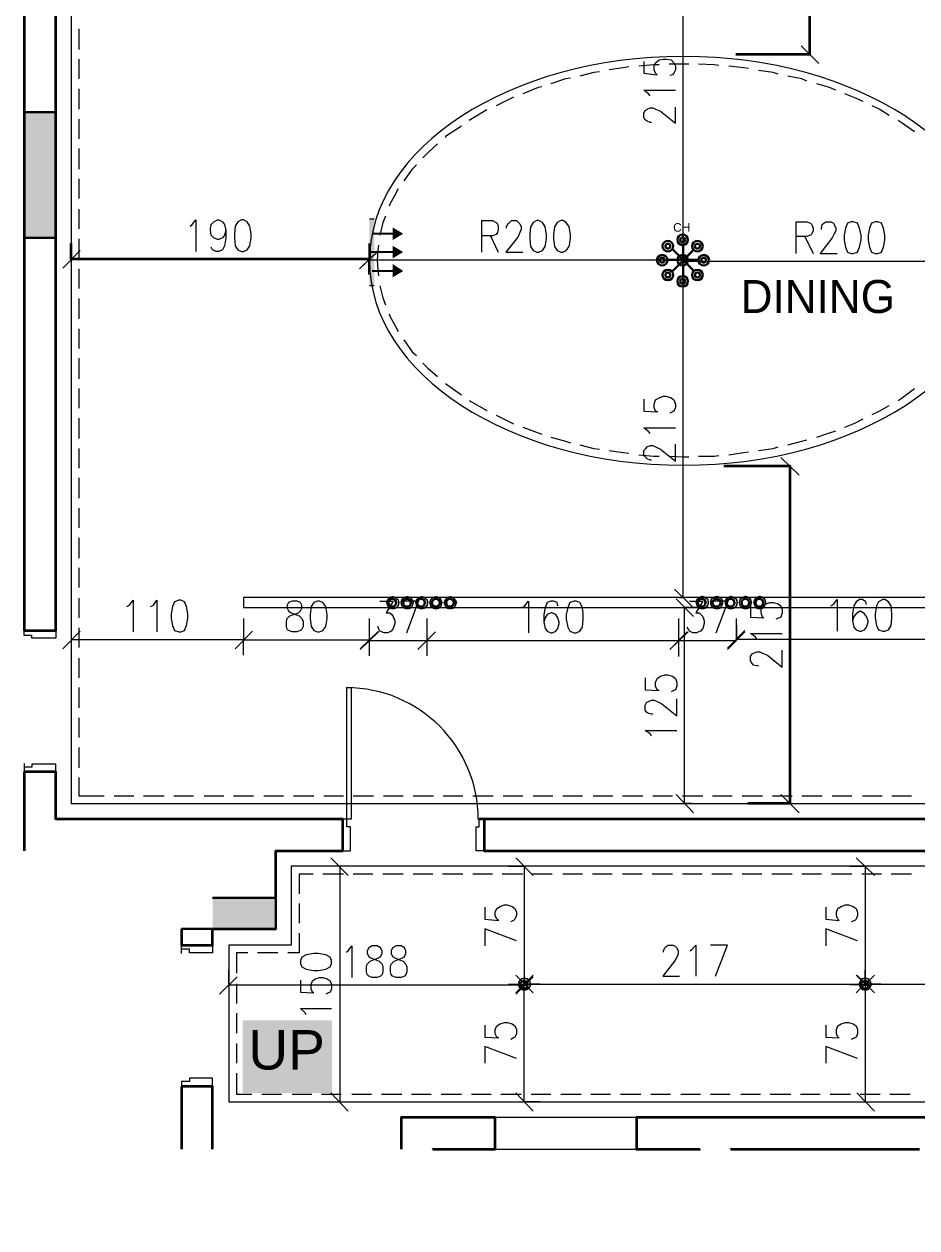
# Model space of a CAD drawing. Header units: millimetres. Extents: x 0 to 18511, y 19 to 17554.
# Drawn here: x 0 to 5685, y 1716 to 9378 of the extents above; entities that cross this region are included whole.
import ezdxf

# ---------------------------------------------------------------- set-up
doc = ezdxf.new("R2010")
doc.units = ezdxf.units.MM
for name, color, linetype in [('PDF_A-COLUMN', 7, 'Continuous'), ('PDF_A-DIM-INT', 7, 'Continuous'), ('PDF_A-DOORS', 7, 'Continuous'), ('PDF_A-STAIRS ARROW', 7, 'Continuous'), ('PDF_A-Wall', 7, 'Continuous'), ('PDF_C-AC-SAG', 5, 'Continuous'), ('PDF_c-ceiling', 7, 'Continuous'), ('PDF_DIM', 7, 'Continuous'), ('PDF_magnetic light', 7, 'Continuous'), ('PDF_WA LL', 7, 'Continuous'), ('PDF_文字', 7, 'Continuous')]:
    doc.layers.add(name, color=color, linetype=linetype)
for name, color, linetype, true_color in [('PDF_A-COLUMN_HATCH', 8, 'Continuous', 0x767676), ('PDF_A-HIDDEN', 8, 'Continuous', 0x808080), ('PDF_A-LIGHTING', 133, 'Continuous', 0x6edddd), ('PDF_C-LIGHTING', 133, 'Continuous', 0x6edddd), ('PDF_celing doted', 30, 'Continuous', 0xff7f00)]:
    doc.layers.add(name, color=color, linetype=linetype, true_color=true_color)
doc.styles.add('PDF ArialMT', font='arial.ttf')
doc.styles.add('PDF Century Gothic', font='GOTHIC.TTF')

msp = doc.modelspace()

# ---------------------------------------------------------------- linework, layer by layer
at = {"layer": 'PDF_A-COLUMN', "lineweight": 30}
msp.add_lwpolyline([(201.5, 8818.2), (0, 8818.2), (0, 8016.7), (201.5, 8016.7)], close=True, dxfattribs=at)
for points in [[(1603, 3816.5), (1200, 3816.5)], [(1200, 3619.5), (1603, 3619.5), (1603, 3816.5)], [(1003, 3619.5), (1200, 3619.5)]]:
    msp.add_lwpolyline(points, dxfattribs=at)
at = {"layer": 'PDF_A-COLUMN_HATCH', "transparency": 33554559}
for points in [[(201.5, 8818.2), (0, 8818.2), (201.5, 8016.7)], [(0, 8818.2), (201.5, 8016.7), (0, 8016.7)], [(1200, 3816.5), (1200, 3751.9), (1603, 3816.5)], [(1603, 3816.5), (1200, 3751.9), (1603, 3619.5)], [(1200, 3751.9), (1200, 3619.5), (1603, 3619.5)]]:
    msp.add_solid(points, dxfattribs=at)
at = {"layer": 'PDF_A-DIM-INT', "lineweight": 20}
for points in [[(4947.9, 9239.1), (5059.9, 9127.2)], [(358.2, 7936.1), (246.3, 7824.1)], [(2252.3, 7931.6), (2135.9, 7819.7)], [(2140.4, 7824.1), (2256.8, 7936.1)], [(4141.9, 7819.7), (4253.9, 7931.6)], [(4253.9, 7927.1), (4141.9, 7815.2)], [(4934.5, 6507.7), (4818.1, 6619.6)], [(4141.9, 5782.3), (4253.9, 5670.3)], [(4262.8, 5607.6), (4150.9, 5719.6)], [(4589.7, 5518.1), (4477.7, 5406.1)], [(358.2, 5513.6), (246.3, 5401.7)], [(2140.4, 5401.7), (2256.8, 5513.6)], [(2256.8, 5509.1), (2140.4, 5397.2)], [(4222.5, 5509.1), (4110.6, 5397.2), (4227, 5509.1)], [(4477.7, 5397.2), (4589.7, 5509.1)], [(4150.9, 4474.8), (4262.8, 4358.4)], [(4818.1, 4474.8), (4934.5, 4358.4)], [(2064.2, 3959.8), (1952.3, 4071.8)], [(3241.9, 3959.8), (3129.9, 4071.8)], [(5413.6, 3959.8), (5297.2, 4071.8)], [(1356.8, 3315), (1244.8, 3203.1)], [(3241.9, 3324), (3129.9, 3212)], [(3129.9, 3203.1), (3241.9, 3315)], [(5297.2, 3324), (5413.6, 3212), (5301.7, 3324)], [(1952.3, 2576.2), (2064.2, 2459.8)], [(3129.9, 2576.2), (3241.9, 2459.8)], [(5301.7, 2576.2), (5413.6, 2459.8)]]:
    msp.add_lwpolyline(points, dxfattribs=at)
for points in [[(4253.9, 7819.7), (4141.9, 7931.6)], [(1455.3, 5513.6), (1343.3, 5401.7)], [(2507.5, 5397.2), (2619.5, 5509.1)], [(3129.9, 3324), (3241.9, 3212)], [(5297.2, 3212), (5413.6, 3324)]]:
    msp.add_lwpolyline(points, close=True, dxfattribs=at)
at = {"layer": 'PDF_A-DOORS', "lineweight": 9}
for points in [[(0, 5486.7), (0, 5518.1), (201.5, 5518.1), (201.5, 5468.8), (49.3, 5468.8), (49.3, 5486.7)], [(2082.2, 5155.4), (2082.2, 4318.1), (2055.3, 4318.1), (2055.3, 5155.4)], [(0, 4649.4), (0, 4618.1), (201.5, 4618.1), (201.5, 4667.3), (49.3, 4667.3), (49.3, 4649.4)], [(2055.3, 4318.1), (2028.4, 4318.1), (2028.4, 4116.6), (2077.7, 4116.6), (2077.7, 4268.8), (2055.3, 4268.8)], [(2897.1, 4318.1), (2928.4, 4318.1), (2928.4, 4116.6), (2879.2, 4116.6), (2879.2, 4268.8), (2897.1, 4268.8)], [(1003, 3489.7), (1003, 3516.5), (1200, 3516.5), (1200, 3467.3), (1052.3, 3467.3), (1052.3, 3489.7)], [(1003, 2647.9), (1003, 2616.5), (1200, 2616.5), (1200, 2670.2), (1052.3, 2670.2), (1052.3, 2647.9)]]:
    msp.add_lwpolyline(points, close=True, dxfattribs=at)
for points in [[(0, 4671.8), (0, 4649.4)], [(1003, 3462.8), (1003, 3489.7)]]:
    msp.add_lwpolyline(points, dxfattribs=at)
msp.add_arc((2052.3, 4315.2), 839.6, 0, 90, dxfattribs=at)
at = {"layer": 'PDF_A-HIDDEN', "lineweight": 0}
msp.add_lwpolyline([(3900.1, 2218), (3900.1, 2419.5), (3000.1, 2419.5), (3000.1, 2218)], close=True, dxfattribs=at)
at = {"layer": 'PDF_A-LIGHTING', "lineweight": 0, "const_width": 9.5}
for points in [[(2328.4, 5661.4), (2346.3, 5656.9), (2366.5, 5661.4), (2382.2, 5677.1), (2386.6, 5697.2), (2382.2, 5712.9), (2366.5, 5728.5), (2346.3, 5733), (2328.4, 5728.5), (2315, 5712.9), (2308.3, 5697.2), (2315, 5677.1)], [(2420.2, 5661.4), (2440.4, 5656.9), (2460.5, 5661.4), (2471.7, 5677.1), (2478.4, 5697.2), (2471.7, 5712.9), (2460.5, 5728.5), (2440.4, 5733), (2420.2, 5728.5), (2404.6, 5712.9), (2400.1, 5697.2), (2404.6, 5677.1)], [(2512, 5661.4), (2529.9, 5656.9), (2550.1, 5661.4), (2565.8, 5677.1), (2570.2, 5697.2), (2565.8, 5712.9), (2550.1, 5728.5), (2529.9, 5733), (2512, 5728.5), (2498.6, 5712.9), (2494.1, 5697.2), (2498.6, 5677.1)], [(2603.8, 5661.4), (2624, 5656.9), (2641.9, 5661.4), (2655.3, 5677.1), (2659.8, 5697.2), (2655.3, 5712.9), (2641.9, 5728.5), (2624, 5733), (2603.8, 5728.5), (2588.1, 5712.9), (2583.7, 5697.2), (2588.1, 5677.1)], [(4296.4, 5661.4), (4316.6, 5656.9), (4336.7, 5661.4), (4352.4, 5677.1), (4356.9, 5697.2), (4352.4, 5717.4), (4336.7, 5728.5), (4316.6, 5735.3), (4296.4, 5728.5), (4285.2, 5717.4), (4278.5, 5697.2), (4285.2, 5677.1)], [(4390.4, 5661.4), (4410.6, 5656.9), (4430.7, 5661.4), (4441.9, 5677.1), (4448.6, 5697.2), (4441.9, 5717.4), (4430.7, 5728.5), (4410.6, 5735.3), (4390.4, 5728.5), (4374.8, 5717.4), (4370.3, 5697.2), (4374.8, 5677.1)], [(4482.2, 5661.4), (4500.1, 5656.9), (4520.3, 5661.4), (4536, 5677.1), (4540.4, 5697.2), (4536, 5717.4), (4520.3, 5728.5), (4500.1, 5735.3), (4482.2, 5728.5), (4468.8, 5717.4), (4464.3, 5697.2), (4468.8, 5677.1)], [(4574, 5661.4), (4594.2, 5656.9), (4612.1, 5661.4), (4625.5, 5677.1), (4630, 5697.2), (4625.5, 5717.4), (4612.1, 5728.5), (4594.2, 5735.3), (4574, 5728.5), (4558.3, 5717.4), (4553.9, 5697.2), (4558.3, 5677.1)], [(4663.6, 5661.4), (4683.7, 5656.9), (4703.9, 5661.4), (4715.1, 5677.1), (4721.8, 5697.2), (4715.1, 5717.4), (4703.9, 5728.5), (4683.7, 5735.3), (4663.6, 5728.5), (4652.4, 5717.4), (4645.7, 5697.2), (4652.4, 5677.1)], [(3219.5, 3250.1), (3224, 3265.8), (3219.5, 3285.9), (3203.8, 3301.6), (3183.7, 3306.1), (3168, 3301.6), (3152.3, 3285.9), (3147.9, 3265.8), (3152.3, 3250.1), (3168, 3234.4), (3183.7, 3230), (3203.8, 3234.4)]]:
    msp.add_lwpolyline(points, close=True, dxfattribs=at)
at = {"layer": 'PDF_A-LIGHTING', "lineweight": 30}
for centre in [(2344.1, 5695), (2438.1, 5695), (2527.7, 5695), (2621.7, 5695), (2711.3, 5695), (4314.3, 5695), (4408.3, 5695), (4497.9, 5695), (4591.9, 5695), (4681.5, 5695), (3180.8, 3262.9), (5352.6, 3262.9)]:
    msp.add_circle(centre, 24.6, dxfattribs=at)
at = {"layer": 'PDF_A-LIGHTING', "transparency": 33554559}
for points in [[(2324, 5719.6), (2332.9, 5710.6), (2315, 5697.2)], [(2332.9, 5710.6), (2315, 5697.2), (2324, 5697.2)], [(2315, 5697.2), (2324, 5697.2), (2324, 5674.8)], [(2346.3, 5728.5), (2346.3, 5719.6), (2324, 5719.6)], [(2346.3, 5719.6), (2324, 5719.6), (2332.9, 5710.6)], [(2324, 5697.2), (2324, 5674.8), (2332.9, 5679.3)], [(2324, 5674.8), (2332.9, 5679.3), (2346.3, 5665.9)], [(2332.9, 5679.3), (2346.3, 5665.9), (2346.3, 5674.8)], [(2368.7, 5719.6), (2364.3, 5710.6), (2346.3, 5728.5)], [(2364.3, 5710.6), (2346.3, 5728.5), (2346.3, 5719.6)], [(2346.3, 5674.8), (2368.7, 5674.8), (2364.3, 5679.3)], [(2346.3, 5665.9), (2346.3, 5674.8), (2368.7, 5674.8)], [(2368.7, 5697.2), (2368.7, 5719.6), (2364.3, 5710.6)], [(2368.7, 5674.8), (2364.3, 5679.3), (2377.7, 5697.2)], [(2364.3, 5679.3), (2377.7, 5697.2), (2368.7, 5697.2)], [(2377.7, 5697.2), (2368.7, 5697.2), (2368.7, 5719.6)], [(2418, 5719.6), (2422.5, 5710.6), (2409, 5697.2)], [(2422.5, 5710.6), (2409, 5697.2), (2418, 5697.2)], [(2409, 5697.2), (2418, 5697.2), (2418, 5674.8)], [(2440.4, 5728.5), (2440.4, 5719.6), (2418, 5719.6)], [(2440.4, 5719.6), (2418, 5719.6), (2422.5, 5710.6)], [(2418, 5697.2), (2418, 5674.8), (2422.5, 5679.3)], [(2418, 5674.8), (2422.5, 5679.3), (2440.4, 5665.9)], [(2422.5, 5679.3), (2440.4, 5665.9), (2440.4, 5674.8)], [(2462.8, 5719.6), (2453.8, 5710.6), (2440.4, 5728.5)], [(2453.8, 5710.6), (2440.4, 5728.5), (2440.4, 5719.6)], [(2440.4, 5674.8), (2462.8, 5674.8), (2453.8, 5679.3)], [(2440.4, 5665.9), (2440.4, 5674.8), (2462.8, 5674.8)], [(2462.8, 5697.2), (2462.8, 5719.6), (2453.8, 5710.6)], [(2462.8, 5674.8), (2453.8, 5679.3), (2471.7, 5697.2)], [(2453.8, 5679.3), (2471.7, 5697.2), (2462.8, 5697.2)], [(2471.7, 5697.2), (2462.8, 5697.2), (2462.8, 5719.6)], [(2507.5, 5719.6), (2516.5, 5710.6), (2498.6, 5697.2)], [(2516.5, 5710.6), (2498.6, 5697.2), (2507.5, 5697.2)], [(2498.6, 5697.2), (2507.5, 5697.2), (2507.5, 5674.8)], [(2529.9, 5728.5), (2529.9, 5719.6), (2507.5, 5719.6)], [(2529.9, 5719.6), (2507.5, 5719.6), (2516.5, 5710.6)], [(2507.5, 5697.2), (2507.5, 5674.8), (2516.5, 5679.3)], [(2507.5, 5674.8), (2516.5, 5679.3), (2529.9, 5665.9)], [(2516.5, 5679.3), (2529.9, 5665.9), (2529.9, 5674.8)], [(2552.3, 5719.6), (2547.8, 5710.6), (2529.9, 5728.5)], [(2547.8, 5710.6), (2529.9, 5728.5), (2529.9, 5719.6)], [(2529.9, 5674.8), (2552.3, 5674.8), (2547.8, 5679.3)], [(2529.9, 5665.9), (2529.9, 5674.8), (2552.3, 5674.8)], [(2552.3, 5697.2), (2552.3, 5719.6), (2547.8, 5710.6)], [(2552.3, 5674.8), (2547.8, 5679.3), (2561.3, 5697.2)], [(2547.8, 5679.3), (2561.3, 5697.2), (2552.3, 5697.2)], [(2561.3, 5697.2), (2552.3, 5697.2), (2552.3, 5719.6)], [(2601.6, 5719.6), (2606.1, 5710.6), (2592.6, 5697.2)], [(2606.1, 5710.6), (2592.6, 5697.2), (2601.6, 5697.2)], [(2592.6, 5697.2), (2601.6, 5697.2), (2601.6, 5674.8)], [(2624, 5728.5), (2624, 5719.6), (2601.6, 5719.6)], [(2624, 5719.6), (2601.6, 5719.6), (2606.1, 5710.6)], [(2601.6, 5697.2), (2601.6, 5674.8), (2606.1, 5679.3)], [(2601.6, 5674.8), (2606.1, 5679.3), (2624, 5665.9)], [(2606.1, 5679.3), (2624, 5665.9), (2624, 5674.8)], [(2646.4, 5719.6), (2637.4, 5710.6), (2624, 5728.5)], [(2637.4, 5710.6), (2624, 5728.5), (2624, 5719.6)], [(2624, 5674.8), (2646.4, 5674.8), (2637.4, 5679.3)], [(2624, 5665.9), (2624, 5674.8), (2646.4, 5674.8)], [(2646.4, 5697.2), (2646.4, 5719.6), (2637.4, 5710.6)], [(2646.4, 5674.8), (2637.4, 5679.3), (2655.3, 5697.2)], [(2637.4, 5679.3), (2655.3, 5697.2), (2646.4, 5697.2)], [(2655.3, 5697.2), (2646.4, 5697.2), (2646.4, 5719.6)], [(2677.7, 5715.1), (2686.6, 5710.6), (2668.7, 5697.2)], [(2686.6, 5710.6), (2668.7, 5697.2), (2682.2, 5697.2)], [(2668.7, 5697.2), (2682.2, 5697.2), (2677.7, 5674.8)], [(2691.1, 5733), (2695.6, 5724.1), (2677.7, 5715.1)], [(2695.6, 5724.1), (2677.7, 5715.1), (2686.6, 5710.6)], [(2682.2, 5697.2), (2677.7, 5674.8), (2686.6, 5679.3)], [(2677.7, 5674.8), (2686.6, 5679.3), (2691.1, 5656.9)], [(2691.1, 5719.6), (2695.6, 5710.6), (2682.2, 5697.2)], [(2695.6, 5710.6), (2682.2, 5697.2), (2691.1, 5697.2)], [(2682.2, 5697.2), (2691.1, 5697.2), (2691.1, 5674.8)], [(2686.6, 5679.3), (2691.1, 5656.9), (2695.6, 5665.9)], [(2713.5, 5737.5), (2713.5, 5728.5), (2691.1, 5733)], [(2713.5, 5728.5), (2691.1, 5733), (2695.6, 5724.1)], [(2713.5, 5728.5), (2713.5, 5719.6), (2691.1, 5719.6)], [(2713.5, 5719.6), (2691.1, 5719.6), (2695.6, 5710.6)], [(2691.1, 5697.2), (2691.1, 5674.8), (2695.6, 5679.3)], [(2691.1, 5674.8), (2695.6, 5679.3), (2713.5, 5665.9)], [(2695.6, 5679.3), (2713.5, 5665.9), (2713.5, 5674.8)], [(2735.9, 5733), (2731.4, 5724.1), (2713.5, 5737.5)], [(2731.4, 5724.1), (2713.5, 5737.5), (2713.5, 5728.5)], [(2735.9, 5719.6), (2731.4, 5710.6), (2713.5, 5728.5)], [(2731.4, 5710.6), (2713.5, 5728.5), (2713.5, 5719.6)], [(2713.5, 5674.8), (2735.9, 5674.8), (2731.4, 5679.3)], [(2713.5, 5665.9), (2713.5, 5674.8), (2735.9, 5674.8)], [(2740.4, 5710.6), (2735.9, 5733), (2731.4, 5724.1)], [(2735.9, 5697.2), (2735.9, 5719.6), (2731.4, 5710.6)], [(2735.9, 5674.8), (2731.4, 5679.3), (2744.9, 5697.2)], [(2731.4, 5679.3), (2744.9, 5697.2), (2735.9, 5697.2)], [(2731.4, 5665.9), (2749.3, 5674.8), (2740.4, 5679.3)], [(2735.9, 5656.9), (2731.4, 5665.9), (2749.3, 5674.8)], [(2749.3, 5715.1), (2740.4, 5710.6), (2735.9, 5733)], [(2744.9, 5697.2), (2735.9, 5697.2), (2735.9, 5719.6)], [(2744.9, 5697.2), (2749.3, 5715.1), (2740.4, 5710.6)], [(2749.3, 5674.8), (2740.4, 5679.3), (2758.3, 5697.2)], [(2740.4, 5679.3), (2758.3, 5697.2), (2744.9, 5697.2)], [(2758.3, 5697.2), (2744.9, 5697.2), (2749.3, 5715.1)], [(4294.2, 5719.6), (4303.1, 5710.6), (4285.2, 5697.2)], [(4303.1, 5710.6), (4285.2, 5697.2), (4294.2, 5697.2)], [(4285.2, 5697.2), (4294.2, 5697.2), (4294.2, 5674.8)], [(4316.6, 5728.5), (4316.6, 5719.6), (4294.2, 5719.6)], [(4316.6, 5719.6), (4294.2, 5719.6), (4303.1, 5710.6)], [(4294.2, 5697.2), (4294.2, 5674.8), (4303.1, 5679.3)], [(4294.2, 5674.8), (4303.1, 5679.3), (4316.6, 5665.9)], [(4303.1, 5679.3), (4316.6, 5665.9), (4316.6, 5674.8)], [(4338.9, 5719.6), (4334.5, 5710.6), (4316.6, 5728.5)], [(4334.5, 5710.6), (4316.6, 5728.5), (4316.6, 5719.6)], [(4316.6, 5674.8), (4338.9, 5674.8), (4334.5, 5679.3)], [(4316.6, 5665.9), (4316.6, 5674.8), (4338.9, 5674.8)], [(4338.9, 5697.2), (4338.9, 5719.6), (4334.5, 5710.6)], [(4338.9, 5674.8), (4334.5, 5679.3), (4347.9, 5697.2)], [(4334.5, 5679.3), (4347.9, 5697.2), (4338.9, 5697.2)], [(4347.9, 5697.2), (4338.9, 5697.2), (4338.9, 5719.6)], [(4388.2, 5719.6), (4392.7, 5710.6), (4379.2, 5697.2)], [(4392.7, 5710.6), (4379.2, 5697.2), (4388.2, 5697.2)], [(4379.2, 5697.2), (4388.2, 5697.2), (4388.2, 5674.8)], [(4410.6, 5728.5), (4410.6, 5719.6), (4388.2, 5719.6)], [(4410.6, 5719.6), (4388.2, 5719.6), (4392.7, 5710.6)], [(4388.2, 5697.2), (4388.2, 5674.8), (4392.7, 5679.3)], [(4388.2, 5674.8), (4392.7, 5679.3), (4410.6, 5665.9)], [(4392.7, 5679.3), (4410.6, 5665.9), (4410.6, 5674.8)], [(4433, 5719.6), (4424, 5710.6), (4410.6, 5728.5)], [(4424, 5710.6), (4410.6, 5728.5), (4410.6, 5719.6)], [(4410.6, 5674.8), (4433, 5674.8), (4424, 5679.3)], [(4410.6, 5665.9), (4410.6, 5674.8), (4433, 5674.8)], [(4433, 5697.2), (4433, 5719.6), (4424, 5710.6)], [(4433, 5674.8), (4424, 5679.3), (4441.9, 5697.2)], [(4424, 5679.3), (4441.9, 5697.2), (4433, 5697.2)], [(4441.9, 5697.2), (4433, 5697.2), (4433, 5719.6)], [(4477.7, 5719.6), (4486.7, 5710.6), (4468.8, 5697.2)], [(4486.7, 5710.6), (4468.8, 5697.2), (4477.7, 5697.2)], [(4468.8, 5697.2), (4477.7, 5697.2), (4477.7, 5674.8)], [(4500.1, 5728.5), (4500.1, 5719.6), (4477.7, 5719.6)], [(4500.1, 5719.6), (4477.7, 5719.6), (4486.7, 5710.6)], [(4477.7, 5697.2), (4477.7, 5674.8), (4486.7, 5679.3)], [(4477.7, 5674.8), (4486.7, 5679.3), (4500.1, 5665.9)], [(4486.7, 5679.3), (4500.1, 5665.9), (4500.1, 5674.8)], [(4522.5, 5719.6), (4518, 5710.6), (4500.1, 5728.5)], [(4518, 5710.6), (4500.1, 5728.5), (4500.1, 5719.6)], [(4500.1, 5674.8), (4522.5, 5674.8), (4518, 5679.3)], [(4500.1, 5665.9), (4500.1, 5674.8), (4522.5, 5674.8)], [(4522.5, 5697.2), (4522.5, 5719.6), (4518, 5710.6)], [(4522.5, 5674.8), (4518, 5679.3), (4531.5, 5697.2)], [(4518, 5679.3), (4531.5, 5697.2), (4522.5, 5697.2)], [(4531.5, 5697.2), (4522.5, 5697.2), (4522.5, 5719.6)], [(4571.8, 5719.6), (4576.3, 5710.6), (4562.8, 5697.2)], [(4576.3, 5710.6), (4562.8, 5697.2), (4571.8, 5697.2)], [(4562.8, 5697.2), (4571.8, 5697.2), (4571.8, 5674.8)], [(4594.2, 5728.5), (4594.2, 5719.6), (4571.8, 5719.6)], [(4594.2, 5719.6), (4571.8, 5719.6), (4576.3, 5710.6)], [(4571.8, 5697.2), (4571.8, 5674.8), (4576.3, 5679.3)], [(4571.8, 5674.8), (4576.3, 5679.3), (4594.2, 5665.9)], [(4576.3, 5679.3), (4594.2, 5665.9), (4594.2, 5674.8)], [(4616.6, 5719.6), (4607.6, 5710.6), (4594.2, 5728.5)], [(4607.6, 5710.6), (4594.2, 5728.5), (4594.2, 5719.6)], [(4594.2, 5674.8), (4616.6, 5674.8), (4607.6, 5679.3)], [(4594.2, 5665.9), (4594.2, 5674.8), (4616.6, 5674.8)], [(4616.6, 5697.2), (4616.6, 5719.6), (4607.6, 5710.6)], [(4616.6, 5674.8), (4607.6, 5679.3), (4625.5, 5697.2)], [(4607.6, 5679.3), (4625.5, 5697.2), (4616.6, 5697.2)], [(4625.5, 5697.2), (4616.6, 5697.2), (4616.6, 5719.6)], [(4661.3, 5719.6), (4665.8, 5710.6), (4652.4, 5697.2)], [(4665.8, 5710.6), (4652.4, 5697.2), (4661.3, 5697.2)], [(4652.4, 5697.2), (4661.3, 5697.2), (4661.3, 5674.8)], [(4683.7, 5728.5), (4683.7, 5719.6), (4661.3, 5719.6)], [(4683.7, 5719.6), (4661.3, 5719.6), (4665.8, 5710.6)], [(4661.3, 5697.2), (4661.3, 5674.8), (4665.8, 5679.3)], [(4661.3, 5674.8), (4665.8, 5679.3), (4683.7, 5665.9)], [(4665.8, 5679.3), (4683.7, 5665.9), (4683.7, 5674.8)], [(4706.1, 5719.6), (4701.6, 5710.6), (4683.7, 5728.5)], [(4701.6, 5710.6), (4683.7, 5728.5), (4683.7, 5719.6)], [(4683.7, 5674.8), (4706.1, 5674.8), (4701.6, 5679.3)], [(4683.7, 5665.9), (4683.7, 5674.8), (4706.1, 5674.8)], [(4706.1, 5697.2), (4706.1, 5719.6), (4701.6, 5710.6)], [(4706.1, 5674.8), (4701.6, 5679.3), (4715.1, 5697.2)], [(4701.6, 5679.3), (4715.1, 5697.2), (4706.1, 5697.2)], [(4715.1, 5697.2), (4706.1, 5697.2), (4706.1, 5719.6)], [(2691.1, 5656.9), (2695.6, 5665.9), (2713.5, 5652.4)], [(2695.6, 5665.9), (2713.5, 5652.4), (2713.5, 5661.4)], [(2713.5, 5661.4), (2735.9, 5656.9), (2731.4, 5665.9)], [(2713.5, 5652.4), (2713.5, 5661.4), (2735.9, 5656.9)], [(3183.7, 3297.1), (3183.7, 3292.6), (3161.3, 3288.2)], [(3206.1, 3288.2), (3201.6, 3283.7), (3183.7, 3297.1)], [(3201.6, 3283.7), (3183.7, 3297.1), (3183.7, 3292.6)], [(5333, 3306.1), (5337.5, 3297.1), (5319.6, 3288.2)], [(5337.5, 3297.1), (5319.6, 3288.2), (5328.5, 3283.7)], [(5355.4, 3310.6), (5355.4, 3301.6), (5333, 3306.1)], [(5355.4, 3301.6), (5333, 3306.1), (5337.5, 3297.1)], [(5355.4, 3297.1), (5355.4, 3292.6), (5333, 3288.2)], [(5377.8, 3306.1), (5373.3, 3297.1), (5355.4, 3310.6)], [(5373.3, 3297.1), (5355.4, 3310.6), (5355.4, 3301.6)], [(5377.8, 3288.2), (5373.3, 3283.7), (5355.4, 3297.1)], [(5373.3, 3283.7), (5355.4, 3297.1), (5355.4, 3292.6)], [(5382.3, 3283.7), (5377.8, 3306.1), (5373.3, 3297.1)], [(5391.2, 3288.2), (5382.3, 3283.7), (5377.8, 3306.1)], [(3161.3, 3288.2), (3170.2, 3283.7), (3152.3, 3265.8)], [(3170.2, 3283.7), (3152.3, 3265.8), (3161.3, 3265.8)], [(3152.3, 3265.8), (3161.3, 3265.8), (3161.3, 3243.4)], [(3183.7, 3292.6), (3161.3, 3288.2), (3170.2, 3283.7)], [(3161.3, 3265.8), (3161.3, 3243.4), (3170.2, 3252.3)], [(3161.3, 3243.4), (3170.2, 3252.3), (3183.7, 3234.4)], [(3170.2, 3252.3), (3183.7, 3234.4), (3183.7, 3243.4)], [(3183.7, 3243.4), (3206.1, 3243.4), (3201.6, 3252.3)], [(3183.7, 3234.4), (3183.7, 3243.4), (3206.1, 3243.4)], [(3210.5, 3265.8), (3206.1, 3288.2), (3201.6, 3283.7)], [(3206.1, 3243.4), (3201.6, 3252.3), (3215, 3265.8)], [(3201.6, 3252.3), (3215, 3265.8), (3210.5, 3265.8)], [(3215, 3265.8), (3210.5, 3265.8), (3206.1, 3288.2)], [(5319.6, 3288.2), (5328.5, 3283.7), (5310.6, 3265.8)], [(5328.5, 3283.7), (5310.6, 3265.8), (5324, 3265.8)], [(5310.6, 3265.8), (5324, 3265.8), (5319.6, 3247.9)], [(5324, 3265.8), (5319.6, 3247.9), (5328.5, 3252.3)], [(5319.6, 3247.9), (5328.5, 3252.3), (5333, 3230)], [(5333, 3288.2), (5337.5, 3283.7), (5324, 3265.8)], [(5337.5, 3283.7), (5324, 3265.8), (5333, 3265.8)], [(5324, 3265.8), (5333, 3265.8), (5333, 3243.4)], [(5328.5, 3252.3), (5333, 3230), (5337.5, 3238.9)], [(5355.4, 3292.6), (5333, 3288.2), (5337.5, 3283.7)], [(5333, 3265.8), (5333, 3243.4), (5337.5, 3252.3)], [(5333, 3243.4), (5337.5, 3252.3), (5355.4, 3234.4)], [(5333, 3230), (5337.5, 3238.9), (5355.4, 3225.5)], [(5337.5, 3252.3), (5355.4, 3234.4), (5355.4, 3243.4)], [(5337.5, 3238.9), (5355.4, 3225.5), (5355.4, 3234.4)], [(5355.4, 3243.4), (5377.8, 3243.4), (5373.3, 3252.3)], [(5355.4, 3234.4), (5355.4, 3243.4), (5377.8, 3243.4)], [(5355.4, 3234.4), (5377.8, 3230), (5373.3, 3238.9)], [(5355.4, 3225.5), (5355.4, 3234.4), (5377.8, 3230)], [(5377.8, 3265.8), (5377.8, 3288.2), (5373.3, 3283.7)], [(5377.8, 3243.4), (5373.3, 3252.3), (5386.7, 3265.8)], [(5373.3, 3252.3), (5386.7, 3265.8), (5377.8, 3265.8)], [(5373.3, 3238.9), (5391.2, 3247.9), (5382.3, 3252.3)], [(5377.8, 3230), (5373.3, 3238.9), (5391.2, 3247.9)], [(5386.7, 3265.8), (5377.8, 3265.8), (5377.8, 3288.2)], [(5386.7, 3265.8), (5391.2, 3288.2), (5382.3, 3283.7)], [(5391.2, 3247.9), (5382.3, 3252.3), (5400.2, 3265.8)], [(5382.3, 3252.3), (5400.2, 3265.8), (5386.7, 3265.8)], [(5400.2, 3265.8), (5386.7, 3265.8), (5391.2, 3288.2)]]:
    msp.add_solid(points, dxfattribs=at)
at = {"layer": 'PDF_A-STAIRS ARROW', "color": 7, "true_color": 0xffffff, "transparency": 33554559}
for points in [[(1392.6, 3037.4), (1392.6, 2576.2), (1961.3, 3037.4)], [(1392.6, 2576.2), (1961.3, 3037.4), (1961.3, 2576.2)]]:
    msp.add_solid(points, dxfattribs=at)
at = {"layer": 'PDF_A-Wall', "lineweight": 35}
for points in [[(0, 5518.1), (201.5, 5518.1), (201.5, 14728.8), (353.7, 14728.8), (353.7, 14925.8)], [(0, 13269.1), (0, 5518.1)], [(1603, 4116.6), (1603, 4116.6), (2028.4, 4116.6), (2028.4, 4318.1), (201.5, 4318.1), (201.5, 4618.1), (0, 4618.1)], [(0, 4618.1), (0, 4116.6)], [(1603, 3816.5), (1603, 4116.6)], [(1003, 3619.5), (1003, 3516.5)], [(1003, 3516.5), (1200, 3516.5), (1200, 3619.5)], [(1200, 3619.5), (1603, 3619.5)], [(1200, 2218), (1200, 2616.5), (1003, 2616.5)], [(1003, 2616.5), (1003, 2218)], [(2601.6, 2218), (2601.6, 2218), (3000.1, 2218), (3000.1, 2419.5), (2400.1, 2419.5), (2400.1, 2218)], [(8700.3, 2218), (8700.3, 2419.5), (3900.1, 2419.5), (3900.1, 2218), (4303.1, 2218), (4303.1, 2218)], [(4500.1, 2218), (4500.1, 2218), (5700.2, 2218)]]:
    msp.add_lwpolyline(points, dxfattribs=at)
msp.add_lwpolyline([(8498.8, 4318.1), (2928.4, 4318.1), (2928.4, 4116.6), (8700.3, 4116.6), (8700.3, 5818.1), (8498.8, 5818.1)], close=True, dxfattribs=at)
at = {"layer": 'PDF_C-AC-SAG', "lineweight": 0}
for points in [[(2198.6, 8137.6), (2229.9, 8137.6)], [(2229.9, 7712.2), (2198.6, 7712.2)]]:
    msp.add_lwpolyline(points, dxfattribs=at)
at = {"layer": 'PDF_C-AC-SAG', "lineweight": 25}
for points in [[(2346.3, 8043.5), (2216.5, 8043.5)], [(2346.3, 7927.1), (2198.6, 7927.1)], [(2346.3, 7806.2), (2216.5, 7806.2)]]:
    msp.add_lwpolyline(points, dxfattribs=at)
at = {"layer": 'PDF_C-AC-SAG', "transparency": 33554559}
for points in [[(2229.9, 8137.6), (2198.6, 8137.6), (2229.9, 7712.2)], [(2198.6, 8137.6), (2229.9, 7712.2), (2198.6, 7712.2)], [(2198.6, 7712.2), (2229.9, 7712.2), (2198.6, 8137.6)], [(2229.9, 7712.2), (2198.6, 8137.6), (2229.9, 8137.6)], [(2346.3, 8083.8), (2413.5, 8043.5), (2346.3, 8003.2)], [(2346.3, 7967.4), (2413.5, 7927.1), (2346.3, 7886.8)], [(2346.3, 7851), (2413.5, 7806.2), (2346.3, 7765.9)]]:
    msp.add_solid(points, dxfattribs=at)
at = {"layer": 'PDF_c-ceiling', "lineweight": 0}
msp.add_lwpolyline([(1706, 14527.3), (300, 14527.3), (300, 4416.6), (8400.3, 4416.6), (8400.3, 5916.6), (8798.8, 5916.6), (8798.8, 4018), (1701.5, 4018), (1701.5, 3516.5), (1303, 3516.5), (1303, 2518), (8798.8, 2518), (8798.8, 1716.5), (9980.9, 1716.5), (9980.9, 5916.6), (13675, 5916.6), (13675, 9794.3), (15891.5, 12010.8)], dxfattribs=at)
for points in [[(4197.9, 9171.9), (3093.7, 9171.9), (2198.6, 8589.6), (2198.6, 7871.1)], [(6197.2, 7871.1), (6197.2, 8589.6), (5302.1, 9171.9), (4197.9, 9171.9)], [(2198.6, 7871.1), (2198.6, 7152.7), (3093.7, 6570.4), (4197.9, 6570.4)], [(4197.9, 6570.4), (5302.1, 6570.4), (6197.2, 7152.7), (6197.2, 7871.1)]]:
    msp.add_open_spline(points, degree=3, dxfattribs=at)
at = {"layer": 'PDF_C-LIGHTING', "lineweight": 30}
for points in [[(4195.7, 7976.4), (4195.7, 7774.9)], [(4267.3, 7945), (4128.5, 7806.2)], [(4128.5, 7945), (4267.3, 7806.2)], [(4294.2, 7877.9), (4097.1, 7877.9)]]:
    msp.add_lwpolyline(points, dxfattribs=at)
for centre, radius in [((4098.7, 7964.7), 33.6), ((4098.7, 7964.7), 15.7), ((4192.8, 8005.1), 33.6), ((4192.8, 8005.1), 15.7), ((4286.8, 7964.7), 33.6), ((4286.8, 7964.7), 15.7), ((4062.9, 7875.2), 33.6), ((4192.8, 7875.2), 33.6), ((4327.1, 7875.2), 33.6), ((4062.9, 7875.2), 15.7), ((4098.7, 7781.2), 33.6), ((4286.8, 7781.2), 33.6), ((4327.1, 7875.2), 15.7), ((4098.7, 7781.2), 15.7), ((4192.8, 7740.9), 33.6), ((4192.8, 7740.9), 15.7), ((4286.8, 7781.2), 15.7)]:
    msp.add_circle(centre, radius, dxfattribs=at)
at = {"layer": 'PDF_celing doted', "lineweight": 20}
for points in [[(349.3, 9346.6), (349.3, 9216.7)], [(349.3, 9154), (349.3, 9028.6)], [(4043.4, 9118.2), (4007.6, 9118.2), (3913.6, 9109.2)], [(4231.5, 9122.7), (4200.1, 9122.7), (4106.1, 9122.7)], [(4424, 9113.7), (4392.7, 9118.2), (4294.2, 9122.7)], [(3662.8, 9073.4), (3627, 9068.9), (3537.4, 9046.6)], [(3850.9, 9104.8), (3815, 9100.3), (3725.5, 9086.9)], [(4612.1, 9095.8), (4580.7, 9100.3), (4486.7, 9109.2)], [(4800.1, 9060), (4768.8, 9068.9), (4674.8, 9082.4)], [(4983.7, 9015.2), (4952.4, 9028.6), (4862.8, 9046.6)], [(349.3, 8966), (349.3, 8836.1)], [(3295.6, 8979.4), (3273.2, 8974.9), (3174.7, 8934.6)], [(3479.2, 9033.1), (3447.9, 9028.6), (3353.8, 8997.3)], [(5167.3, 8957), (5127, 8974.9), (5046.4, 8997.3)], [(3116.5, 8912.2), (3107.6, 8907.7), (3004.6, 8858.5)], [(5342, 8885.4), (5288.2, 8907.7), (5225.5, 8934.6)], [(2946.4, 8831.6), (2834.4, 8764.5)], [(5507.6, 8795.8), (5444.9, 8836.1), (5400.2, 8858.5)], [(349.3, 8773.4), (349.3, 8648)], [(5668.8, 8692.8), (5583.8, 8751), (5565.8, 8764.5)], [(2785.2, 8728.6), (2682.2, 8661.5), (2682.2, 8657)], [(349.3, 8585.3), (349.3, 8455.5)], [(2632.9, 8616.7), (2570.2, 8558.5), (2538.9, 8527.1)], [(2498.6, 8482.4), (2471.7, 8455.5), (2418, 8379.4)], [(349.3, 8392.8), (349.3, 8267.4)], [(2382.2, 8330.1), (2359.8, 8289.8), (2328.4, 8231.6), (2324, 8218.2)], [(349.3, 8200.3), (349.3, 8074.9)], [(2301.6, 8155.5), (2283.7, 8115.2), (2270.2, 8052.5), (2265.7, 8034.6)], [(349.3, 8012.2), (349.3, 7886.8)], [(2256.8, 7971.9), (2252.3, 7936.1), (2247.8, 7873.4), (2252.3, 7815.2), (2256.8, 7774.9)], [(349.3, 7819.7), (349.3, 7694.3)], [(2265.7, 7712.2), (2270.2, 7694.3), (2283.7, 7636.1), (2301.6, 7591.3)], [(349.3, 7631.6), (349.3, 7501.7)], [(2324, 7533.1), (2328.4, 7519.6), (2359.8, 7461.4), (2382.2, 7421.1)], [(349.3, 7439), (349.3, 7313.7)], [(2418, 7367.4), (2471.7, 7291.3), (2498.6, 7268.9)], [(349.3, 7251), (349.3, 7121.1)], [(2538.9, 7219.6), (2570.2, 7188.3), (2632.9, 7134.6)], [(349.3, 7058.4), (349.3, 6933.1)], [(2682.2, 7089.8), (2785.2, 7018.1)], [(5565.8, 6982.3), (5583.8, 6995.7), (5668.8, 7058.4)], [(2834.4, 6982.3), (2946.4, 6919.6)], [(5400.2, 6892.8), (5444.9, 6915.1), (5507.6, 6951)], [(349.3, 6870.4), (349.3, 6740.5)], [(3004.6, 6888.3), (3107.6, 6839), (3116.5, 6834.5)], [(5225.5, 6812.2), (5288.2, 6839), (5342, 6865.9)], [(3174.7, 6812.2), (3273.2, 6776.3), (3295.6, 6767.4)], [(3353.8, 6749.5), (3447.9, 6722.6), (3479.2, 6713.7)], [(5046.4, 6749.5), (5127, 6776.3), (5167.3, 6789.8)], [(349.3, 6677.8), (349.3, 6552.5)], [(3537.4, 6700.2), (3627, 6677.8), (3662.8, 6673.4)], [(4674.8, 6664.4), (4768.8, 6677.8), (4800.1, 6686.8)], [(4862.8, 6700.2), (4952.4, 6722.6), (4983.7, 6731.6)], [(3725.5, 6664.4), (3815, 6651), (3850.9, 6646.5)], [(3913.6, 6637.5), (4007.6, 6628.6), (4043.4, 6628.6)], [(4106.1, 6628.6), (4200.1, 6624.1), (4231.5, 6624.1)], [(4294.2, 6628.6), (4392.7, 6628.6), (4424, 6633.1)], [(4486.7, 6637.5), (4580.7, 6651), (4612.1, 6655.4)], [(349.3, 6489.8), (349.3, 6359.9)], [(349.3, 6297.2), (349.3, 6171.8)], [(349.3, 6109.2), (349.3, 5979.3)], [(349.3, 5916.6), (349.3, 5791.2)], [(349.3, 5724.1), (349.3, 5598.7)], [(349.3, 5536), (349.3, 5410.6)], [(349.3, 5343.5), (349.3, 5218.1)], [(349.3, 5155.4), (349.3, 5025.5)], [(349.3, 4962.8), (349.3, 4837.5)], [(349.3, 4774.8), (349.3, 4644.9)], [(349.3, 4582.2), (349.3, 4465.8), (510.5, 4465.8)], [(573.2, 4465.8), (698.5, 4465.8)], [(761.2, 4465.8), (891.1, 4465.8)], [(953.8, 4465.8), (1079.1, 4465.8)], [(1146.3, 4465.8), (1271.7, 4465.8)], [(1334.4, 4465.8), (1459.7, 4465.8)], [(1526.9, 4465.8), (1652.3, 4465.8)], [(1715, 4465.8), (1844.8, 4465.8)], [(1907.5, 4465.8), (2032.9, 4465.8)], [(2095.6, 4465.8), (2225.4, 4465.8)], [(2288.1, 4465.8), (2413.5, 4465.8)], [(2476.2, 4465.8), (2606.1, 4465.8)], [(2668.7, 4465.8), (2794.1, 4465.8)], [(2856.8, 4465.8), (2986.7, 4465.8)], [(3049.3, 4465.8), (3174.7, 4465.8)], [(3241.9, 4465.8), (3367.3, 4465.8)], [(3430, 4465.8), (3555.3, 4465.8)], [(3622.5, 4465.8), (3747.9, 4465.8)], [(3810.6, 4465.8), (3940.4, 4465.8)], [(4003.1, 4465.8), (4128.5, 4465.8)], [(4191.2, 4465.8), (4321, 4465.8)], [(4383.7, 4465.8), (4509.1, 4465.8)], [(4571.8, 4465.8), (4701.6, 4465.8)], [(4764.3, 4465.8), (4889.7, 4465.8)], [(4952.4, 4465.8), (5082.2, 4465.8)], [(5144.9, 4465.8), (5270.3, 4465.8)], [(5337.5, 4465.8), (5462.9, 4465.8)], [(5525.5, 4465.8), (5650.9, 4465.8)], [(1840.4, 3968.8), (1750.8, 3968.8), (1750.8, 3843.4)], [(2032.9, 3968.8), (1903, 3968.8)], [(2221, 3968.8), (2095.6, 3968.8)], [(2413.5, 3968.8), (2283.7, 3968.8)], [(2601.6, 3968.8), (2476.2, 3968.8)], [(2794.1, 3968.8), (2664.3, 3968.8)], [(2982.2, 3968.8), (2856.8, 3968.8)], [(3174.7, 3968.8), (3044.9, 3968.8)], [(3362.8, 3968.8), (3237.4, 3968.8)], [(3555.3, 3968.8), (3430, 3968.8)], [(3743.4, 3968.8), (3618, 3968.8)], [(3935.9, 3968.8), (3810.6, 3968.8)], [(4128.5, 3968.8), (3998.6, 3968.8)], [(4316.6, 3968.8), (4191.2, 3968.8)], [(4509.1, 3968.8), (4379.2, 3968.8)], [(4697.2, 3968.8), (4571.8, 3968.8)], [(4889.7, 3968.8), (4759.8, 3968.8)], [(5077.8, 3968.8), (4952.4, 3968.8)], [(5270.3, 3968.8), (5140.5, 3968.8)], [(5458.4, 3968.8), (5333, 3968.8)], [(5650.9, 3968.8), (5521.1, 3968.8)], [(1750.8, 3780.7), (1750.8, 3655.3)], [(1750.8, 3592.7), (1750.8, 3467.3), (1679.2, 3467.3)], [(1423.9, 3467.3), (1352.3, 3467.3), (1352.3, 3337.4)], [(1616.5, 3467.3), (1486.6, 3467.3)], [(1352.3, 3270.3), (1352.3, 3144.9)], [(1352.3, 3082.2), (1352.3, 2956.8)], [(1352.3, 2889.7), (1352.3, 2764.3)], [(1352.3, 2701.6), (1352.3, 2567.3), (1450.8, 2567.3)], [(1513.5, 2567.3), (1638.9, 2567.3)], [(1706, 2567.3), (1831.4, 2567.3)], [(1894.1, 2567.3), (2019.5, 2567.3)], [(2086.6, 2567.3), (2212, 2567.3)], [(2274.7, 2567.3), (2404.6, 2567.3)], [(2467.2, 2567.3), (2592.6, 2567.3)], [(2655.3, 2567.3), (2785.2, 2567.3)], [(2847.8, 2567.3), (2973.2, 2567.3)], [(3035.9, 2567.3), (3165.8, 2567.3)], [(3228.5, 2567.3), (3353.8, 2567.3)], [(3416.5, 2567.3), (3546.4, 2567.3)], [(3609.1, 2567.3), (3734.4, 2567.3)], [(3797.1, 2567.3), (3927, 2567.3)], [(3989.7, 2567.3), (4115.1, 2567.3)], [(4182.2, 2567.3), (4307.6, 2567.3)], [(4370.3, 2567.3), (4495.7, 2567.3)], [(4562.8, 2567.3), (4688.2, 2567.3)], [(4750.9, 2567.3), (4880.7, 2567.3)], [(4943.4, 2567.3), (5068.8, 2567.3)], [(5131.5, 2567.3), (5261.4, 2567.3)], [(5324, 2567.3), (5449.4, 2567.3)], [(5512.1, 2567.3), (5642, 2567.3)]]:
    msp.add_lwpolyline(points, dxfattribs=at)
at = {"layer": 'PDF_DIM', "lineweight": 0}
for points in [[(4244.9, 7877.9), (4195.7, 7877.9), (4195.7, 10022.7)], [(2194.1, 7783.8), (2194.1, 7877.9), (4195.7, 7877.9), (4195.7, 7779.4)], [(4168.8, 5728.5), (4195.7, 5728.5), (4195.7, 7873.4), (4097.1, 7873.4)], [(4195.7, 7774.9), (4195.7, 7868.9), (6197.2, 7868.9), (6197.2, 7774.9)], [(1397.1, 5594.2), (1397.1, 5459.9), (2198.6, 5459.9), (2198.6, 5594.2)], [(2198.6, 5356.9), (2198.6, 5455.4), (2565.8, 5455.4), (2565.8, 5594.2)], [(2565.8, 5356.9), (2565.8, 5455.4), (4168.8, 5455.4), (4168.8, 5594.2)], [(4168.8, 5352.4), (4168.8, 5455.4), (4536, 5455.4), (4536, 5594.2)], [(4298.6, 5665.9), (4204.6, 5665.9)], [(4249.4, 4416.6), (4204.6, 4416.6), (4204.6, 5661.4)], [(4536, 5553.9), (4536, 5464.4), (6130, 5464.4), (6130, 5594.2), (6130, 5464.4), (6497.2, 5464.4), (6497.2, 5594.2)], [(1397.1, 5361.4), (1397.1, 5459.9), (300, 5459.9), (300, 5361.4)], [(2082.2, 4018), (2010.5, 4018), (2010.5, 2518), (2082.2, 2518)], [(3085.2, 4018), (3183.7, 4018), (3183.7, 3270.3), (3286.7, 3270.3)], [(5256.9, 4018), (5355.4, 4018), (5355.4, 3270.3), (5453.9, 3270.3)], [(3183.7, 3167.3), (3183.7, 3261.3), (1303, 3261.3), (1303, 3359.8)], [(3183.7, 3359.8), (3183.7, 3265.8), (3085.2, 3265.8)], [(7424.1, 3265.8), (7522.6, 3265.8), (5355.4, 3265.8), (5355.4, 3359.8), (5355.4, 3265.8), (3188.2, 3265.8)], [(3286.7, 2518), (3183.7, 2518), (3183.7, 3265.8)], [(5256.9, 3265.8), (5355.4, 3265.8), (5355.4, 2518), (5453.9, 2518)]]:
    msp.add_lwpolyline(points, dxfattribs=at)
at = {"layer": 'PDF_DIM', "lineweight": 9}
for points in [[(3944.9, 9140.6), (3944.9, 9064.5), (4030, 9055.5), (4021, 9064.5), (4012.1, 9086.9), (4012.1, 9109.2), (4021, 9131.6), (4043.4, 9149.5), (4070.3, 9154), (4088.2, 9154), (4119.5, 9149.5), (4137.4, 9131.6), (4146.4, 9109.2), (4146.4, 9086.9), (4137.4, 9064.5), (4128.5, 9055.5), (4110.6, 9051)], [(3985.2, 8921.2), (3976.2, 8934.6), (3944.9, 8957), (4146.4, 8957)], [(3994.2, 8751), (3985.2, 8751), (3967.3, 8760), (3953.9, 8768.9), (3944.9, 8782.4), (3944.9, 8813.7), (3953.9, 8827.1), (3967.3, 8836.1), (3985.2, 8845.1), (4003.1, 8845.1), (4021, 8836.1), (4052.4, 8822.7), (4146.4, 8746.5), (4146.4, 8849.5)], [(2915, 7927.1), (2915, 8128.6), (2982.2, 8128.6), (3004.6, 8115.2), (3013.5, 8106.2), (3018, 8088.3), (3018, 8070.4), (3013.5, 8052.5), (3004.6, 8039.1), (2982.2, 8030.1), (2915, 8030.1)], [(3071.7, 8079.4), (3071.7, 8088.3), (3080.7, 8106.2), (3089.6, 8115.2), (3103.1, 8128.6), (3134.4, 8128.6), (3147.9, 8115.2), (3156.8, 8106.2), (3165.8, 8088.3), (3165.8, 8070.4), (3156.8, 8052.5), (3143.4, 8021.2), (3067.3, 7927.1), (3174.7, 7927.1)], [(4916.6, 7918.2), (4916.6, 8119.7), (4983.7, 8119.7), (5006.1, 8110.7), (5015.1, 8101.8), (5024, 8079.4), (5024, 8061.5), (5015.1, 8043.5), (5006.1, 8034.6), (4983.7, 8025.6), (4916.6, 8025.6)], [(5077.8, 8070.4), (5077.8, 8079.4), (5082.2, 8101.8), (5091.2, 8110.7), (5104.6, 8119.7), (5136, 8119.7), (5153.9, 8110.7), (5158.4, 8101.8), (5167.3, 8079.4), (5167.3, 8061.5), (5158.4, 8043.5), (5144.9, 8016.7), (5068.8, 7918.2), (5176.3, 7918.2)], [(2968.7, 8030.1), (3018, 7927.1)], [(4970.3, 8025.6), (5024, 7918.2)], [(3944.9, 6991.3), (3944.9, 6915.1), (4034.5, 6910.7), (4021, 6915.1), (4012.1, 6937.5), (4012.1, 6959.9), (4021, 6986.8), (4043.4, 7000.2), (4070.3, 7009.2), (4088.2, 7009.2), (4119.5, 7000.2), (4137.4, 6986.8), (4146.4, 6959.9), (4146.4, 6937.5), (4137.4, 6915.1), (4128.5, 6910.7), (4110.6, 6901.7)], [(3985.2, 6771.9), (3976.2, 6785.3), (3944.9, 6807.7), (4146.4, 6807.7)], [(3994.2, 6601.7), (3985.2, 6601.7), (3967.3, 6610.7), (3958.3, 6619.6), (3944.9, 6633.1), (3944.9, 6664.4), (3958.3, 6677.8), (3967.3, 6686.8), (3985.2, 6695.7), (4003.1, 6695.7), (4021, 6686.8), (4052.4, 6673.4), (4146.4, 6597.2), (4146.4, 6704.7)], [(653.8, 5670.3), (671.7, 5679.3), (694.1, 5710.6), (694.1, 5509.1)], [(806, 5670.3), (823.9, 5679.3), (846.3, 5710.6), (846.3, 5509.1)], [(2265.7, 5706.2), (2350.8, 5706.2), (2306, 5630), (2328.4, 5630), (2341.9, 5621.1), (2350.8, 5607.6), (2359.8, 5580.8), (2359.8, 5562.9), (2350.8, 5531.5), (2337.4, 5513.6), (2315, 5504.7), (2292.6, 5504.7), (2265.7, 5513.6), (2261.3, 5522.6), (2252.3, 5545)], [(2435.9, 5504.7), (2512, 5706.2), (2404.6, 5706.2)], [(3170.2, 5665.9), (3188.2, 5674.8), (3210.5, 5706.2), (3210.5, 5504.7)], [(3398.6, 5674.8), (3394.1, 5697.2), (3371.7, 5706.2), (3353.8, 5706.2), (3331.4, 5697.2), (3318, 5665.9), (3309.1, 5621.1), (3309.1, 5571.8), (3318, 5531.5), (3331.4, 5513.6), (3353.8, 5504.7), (3362.8, 5504.7), (3385.2, 5513.6), (3398.6, 5531.5), (3407.6, 5562.9), (3407.6, 5571.8), (3398.6, 5598.7), (3385.2, 5621.1), (3362.8, 5630), (3353.8, 5630), (3331.4, 5621.1), (3318, 5598.7), (3309.1, 5571.8)], [(4236, 5706.2), (4321, 5706.2), (4276.3, 5630), (4298.6, 5630), (4312.1, 5616.6), (4321, 5607.6), (4330, 5580.8), (4330, 5562.9), (4321, 5531.5), (4307.6, 5513.6), (4280.7, 5504.7), (4258.3, 5504.7), (4236, 5513.6), (4231.5, 5522.6), (4222.5, 5540.5)], [(4406.1, 5504.7), (4482.2, 5706.2), (4374.8, 5706.2)], [(5136, 5674.8), (5153.9, 5683.8), (5176.3, 5715.1), (5176.3, 5513.6)], [(5364.3, 5683.8), (5359.9, 5701.7), (5337.5, 5715.1), (5319.6, 5715.1), (5297.2, 5701.7), (5283.7, 5674.8), (5274.8, 5625.6), (5274.8, 5580.8), (5283.7, 5540.5), (5297.2, 5522.6), (5319.6, 5513.6), (5328.5, 5513.6), (5350.9, 5522.6), (5364.3, 5540.5), (5373.3, 5571.8), (5373.3, 5580.8), (5364.3, 5607.6), (5350.9, 5625.6), (5328.5, 5639), (5319.6, 5639), (5297.2, 5625.6), (5283.7, 5607.6), (5274.8, 5580.8)], [(3953.9, 5218.1), (3953.9, 5142), (4043.4, 5137.5), (4030, 5142), (4021, 5164.3), (4021, 5186.7), (4030, 5213.6), (4052.4, 5227), (4079.2, 5236), (4097.1, 5236), (4128.5, 5227), (4146.4, 5213.6), (4155.4, 5186.7), (4155.4, 5164.3), (4146.4, 5142), (4137.4, 5137.5), (4119.5, 5128.5)], [(4003.1, 4985.2), (3994.2, 4985.2), (3976.2, 4989.7), (3962.8, 4998.7), (3953.9, 5012.1), (3953.9, 5043.4), (3962.8, 5061.4), (3976.2, 5065.8), (3994.2, 5074.8), (4012.1, 5074.8), (4030, 5065.8), (4061.3, 5052.4), (4155.4, 4976.3), (4155.4, 5083.7)], [(3994.2, 4846.4), (3985.2, 4859.9), (3953.9, 4882.3), (4155.4, 4882.3)], [(2932.9, 3758.3), (2932.9, 3682.2), (3022.5, 3673.3), (3009, 3682.2), (3000.1, 3704.6), (3000.1, 3727), (3009, 3749.4), (3031.4, 3762.8), (3058.3, 3771.8), (3076.2, 3771.8), (3107.6, 3762.8), (3125.5, 3749.4), (3134.4, 3727), (3134.4, 3704.6), (3125.5, 3682.2), (3116.5, 3673.3), (3098.6, 3664.3)], [(5104.6, 3758.3), (5104.6, 3682.2), (5189.7, 3673.3), (5180.8, 3682.2), (5171.8, 3704.6), (5171.8, 3727), (5180.8, 3749.4), (5203.1, 3762.8), (5230, 3771.8), (5247.9, 3771.8), (5279.3, 3762.8), (5297.2, 3749.4), (5306.1, 3727), (5306.1, 3704.6), (5297.2, 3682.2), (5288.2, 3673.3), (5265.8, 3664.3)], [(3134.4, 3543.4), (2932.9, 3619.5), (2932.9, 3512.1)], [(5306.1, 3543.4), (5104.6, 3619.5), (5104.6, 3512.1)], [(2050.8, 3471.8), (2064.2, 3480.7), (2086.6, 3512.1), (2086.6, 3310.6)], [(4070.3, 3471.8), (4070.3, 3480.7), (4079.2, 3498.6), (4088.2, 3507.6), (4101.6, 3516.5), (4133, 3516.5), (4146.4, 3507.6), (4155.4, 3498.6), (4164.3, 3480.7), (4164.3, 3458.3), (4155.4, 3440.4), (4141.9, 3413.5), (4065.8, 3319.5), (4173.3, 3319.5)], [(4240.4, 3480.7), (4253.9, 3489.7), (4276.3, 3516.5), (4276.3, 3319.5)], [(4401.6, 3319.5), (4477.7, 3516.5), (4370.3, 3516.5)], [(1759.8, 3292.6), (1759.8, 3216.5), (1844.8, 3212), (1835.9, 3216.5), (1826.9, 3238.9), (1826.9, 3265.8), (1835.9, 3288.2), (1853.8, 3301.6), (1880.7, 3310.6), (1903, 3310.6), (1929.9, 3301.6), (1947.8, 3288.2), (1956.8, 3265.8), (1956.8, 3238.9), (1947.8, 3216.5), (1938.9, 3212), (1921, 3203.1)], [(1795.6, 3073.2), (1786.6, 3086.7), (1759.8, 3113.5), (1956.8, 3113.5)], [(2932.9, 3006.1), (2932.9, 2930), (3022.5, 2925.5), (3009, 2930), (3000.1, 2952.3), (3000.1, 2979.2), (3009, 3001.6), (3031.4, 3015), (3058.3, 3024), (3076.2, 3024), (3107.6, 3015), (3125.5, 3001.6), (3134.4, 2979.2), (3134.4, 2952.3), (3125.5, 2930), (3116.5, 2925.5), (3098.6, 2916.5)], [(5104.6, 3006.1), (5104.6, 2930), (5189.7, 2925.5), (5180.8, 2930), (5171.8, 2952.3), (5171.8, 2979.2), (5180.8, 3001.6), (5203.1, 3015), (5230, 3024), (5247.9, 3024), (5279.3, 3015), (5297.2, 3001.6), (5306.1, 2979.2), (5306.1, 2952.3), (5297.2, 2930), (5288.2, 2925.5), (5265.8, 2916.5)], [(3134.4, 2795.6), (2932.9, 2871.7), (2932.9, 2764.3)], [(5306.1, 2795.6), (5104.6, 2871.7), (5104.6, 2764.3)]]:
    msp.add_lwpolyline(points, dxfattribs=at)
for points in [[(3264.3, 8128.6), (3241.9, 8115.2), (3224, 8088.3), (3219.5, 8039.1), (3219.5, 8012.2), (3224, 7962.9), (3241.9, 7936.1), (3264.3, 7927.1), (3277.7, 7927.1), (3300.1, 7936.1), (3318, 7962.9), (3327, 8012.2), (3327, 8039.1), (3318, 8088.3), (3300.1, 8115.2), (3277.7, 8128.6)], [(3416.5, 8128.6), (3394.1, 8115.2), (3376.2, 8088.3), (3371.7, 8039.1), (3371.7, 8012.2), (3376.2, 7962.9), (3394.1, 7936.1), (3416.5, 7927.1), (3430, 7927.1), (3452.3, 7936.1), (3470.3, 7962.9), (3479.2, 8012.2), (3479.2, 8039.1), (3470.3, 8088.3), (3452.3, 8115.2), (3430, 8128.6)], [(5265.8, 8119.7), (5243.4, 8110.7), (5230, 8079.4), (5221.1, 8034.6), (5221.1, 8003.2), (5230, 7958.5), (5243.4, 7927.1), (5265.8, 7918.2), (5279.3, 7918.2), (5306.1, 7927.1), (5319.6, 7958.5), (5328.5, 8003.2), (5328.5, 8034.6), (5319.6, 8079.4), (5306.1, 8110.7), (5279.3, 8119.7)], [(5418.1, 8119.7), (5395.7, 8110.7), (5382.3, 8079.4), (5373.3, 8034.6), (5373.3, 8003.2), (5382.3, 7958.5), (5395.7, 7927.1), (5418.1, 7918.2), (5436, 7918.2), (5458.4, 7927.1), (5471.8, 7958.5), (5480.8, 8003.2), (5480.8, 8034.6), (5471.8, 8079.4), (5458.4, 8110.7), (5436, 8119.7)], [(985.1, 5710.6), (958.2, 5701.7), (944.8, 5670.3), (935.8, 5625.6), (935.8, 5594.2), (944.8, 5549.4), (958.2, 5518.1), (985.1, 5509.1), (998.5, 5509.1), (1020.9, 5518.1), (1034.4, 5549.4), (1043.3, 5594.2), (1043.3, 5625.6), (1034.4, 5670.3), (1020.9, 5701.7), (998.5, 5710.6)], [(1706, 5706.2), (1683.6, 5697.2), (1674.7, 5679.3), (1674.7, 5661.4), (1683.6, 5643.5), (1701.5, 5630), (1728.4, 5621.1), (1750.8, 5612.1), (1768.7, 5594.2), (1777.7, 5576.3), (1777.7, 5545), (1768.7, 5527), (1759.8, 5518.1), (1737.4, 5509.1), (1706, 5509.1), (1683.6, 5518.1), (1674.7, 5527), (1670.2, 5545), (1670.2, 5576.3), (1674.7, 5594.2), (1692.6, 5612.1), (1715, 5621.1), (1746.3, 5630), (1759.8, 5643.5), (1768.7, 5661.4), (1768.7, 5679.3), (1759.8, 5697.2), (1737.4, 5706.2)], [(1867.2, 5706.2), (1844.8, 5697.2), (1826.9, 5670.3), (1822.4, 5621.1), (1822.4, 5594.2), (1826.9, 5545), (1844.8, 5518.1), (1867.2, 5509.1), (1880.7, 5509.1), (1903, 5518.1), (1921, 5545), (1929.9, 5594.2), (1929.9, 5621.1), (1921, 5670.3), (1903, 5697.2), (1880.7, 5706.2)], [(3501.6, 5706.2), (3474.7, 5697.2), (3461.3, 5665.9), (3452.3, 5621.1), (3452.3, 5589.7), (3461.3, 5540.5), (3474.7, 5513.6), (3501.6, 5504.7), (3515, 5504.7), (3537.4, 5513.6), (3555.3, 5540.5), (3559.8, 5589.7), (3559.8, 5621.1), (3555.3, 5665.9), (3537.4, 5697.2), (3515, 5706.2)], [(5467.3, 5715.1), (5440.5, 5701.7), (5427, 5674.8), (5418.1, 5625.6), (5418.1, 5598.7), (5427, 5549.4), (5440.5, 5522.6), (5467.3, 5513.6), (5480.8, 5513.6), (5503.2, 5522.6), (5521.1, 5549.4), (5525.5, 5598.7), (5525.5, 5625.6), (5521.1, 5674.8), (5503.2, 5701.7), (5480.8, 5715.1)], [(1759.8, 3400.1), (1768.7, 3377.7), (1795.6, 3364.3), (1844.8, 3355.3), (1871.7, 3355.3), (1921, 3364.3), (1947.8, 3377.7), (1956.8, 3400.1), (1956.8, 3418), (1947.8, 3440.4), (1921, 3453.8), (1871.7, 3462.8), (1844.8, 3462.8), (1795.6, 3453.8), (1768.7, 3440.4), (1759.8, 3418)], [(2216.5, 3512.1), (2194.1, 3498.6), (2185.1, 3480.7), (2185.1, 3462.8), (2194.1, 3444.9), (2207.5, 3435.9), (2238.9, 3422.5), (2261.3, 3413.5), (2279.2, 3395.6), (2283.7, 3377.7), (2283.7, 3346.4), (2279.2, 3328.5), (2270.2, 3319.5), (2247.8, 3310.6), (2216.5, 3310.6), (2194.1, 3319.5), (2185.1, 3328.5), (2180.7, 3346.4), (2180.7, 3377.7), (2185.1, 3395.6), (2203.1, 3413.5), (2225.4, 3422.5), (2256.8, 3435.9), (2270.2, 3444.9), (2279.2, 3462.8), (2279.2, 3480.7), (2270.2, 3498.6), (2247.8, 3512.1)], [(2368.7, 3512.1), (2346.3, 3498.6), (2337.4, 3480.7), (2337.4, 3462.8), (2346.3, 3444.9), (2359.8, 3435.9), (2391.1, 3422.5), (2413.5, 3413.5), (2431.4, 3395.6), (2435.9, 3377.7), (2435.9, 3346.4), (2431.4, 3328.5), (2422.5, 3319.5), (2400.1, 3310.6), (2368.7, 3310.6), (2346.3, 3319.5), (2337.4, 3328.5), (2332.9, 3346.4), (2332.9, 3377.7), (2337.4, 3395.6), (2355.3, 3413.5), (2377.7, 3422.5), (2409, 3435.9), (2422.5, 3444.9), (2431.4, 3462.8), (2431.4, 3480.7), (2422.5, 3498.6), (2400.1, 3512.1)]]:
    msp.add_lwpolyline(points, close=True, dxfattribs=at)
at = {"layer": 'PDF_magnetic light', "lineweight": 0}
msp.add_lwpolyline([(7289.8, 5728.5), (1397.1, 5728.5), (1397.1, 5665.9), (7289.8, 5665.9)], close=True, dxfattribs=at)
at = {"layer": 'PDF_WA LL', "lineweight": 35}
for points in [[(4531.5, 9185.4), (5001.6, 9185.4), (5001.6, 10631.7), (4334.5, 10631.7)], [(2198.6, 7980.9), (2198.6, 7882.3), (300, 7882.3), (300, 7980.9)], [(4455.4, 6565.9), (4876.3, 6565.9), (4876.3, 4416.6), (4607.6, 4416.6)], [(8498.8, 4318.1), (2897.1, 4318.1)]]:
    msp.add_lwpolyline(points, dxfattribs=at)
at = {"layer": 'PDF_WA LL', "lineweight": 9}
for points in [[(1056.7, 8092.8), (1070.2, 8101.8), (1092.6, 8133.1), (1092.6, 7931.6)], [(1285.1, 8065.9), (1276.2, 8034.6), (1262.7, 8016.7), (1240.3, 8007.7), (1231.4, 8007.7), (1209, 8016.7), (1191.1, 8034.6), (1186.6, 8065.9), (1186.6, 8074.9), (1191.1, 8101.8), (1209, 8119.7), (1231.4, 8133.1), (1240.3, 8133.1), (1262.7, 8119.7), (1276.2, 8101.8), (1285.1, 8065.9), (1285.1, 8016.7), (1276.2, 7967.4), (1262.7, 7940.6), (1240.3, 7931.6), (1222.4, 7931.6), (1200, 7940.6), (1191.1, 7958.5)], [(4625.5, 5683.8), (4625.5, 5603.2), (4710.6, 5598.7), (4701.6, 5603.2), (4692.7, 5630), (4692.7, 5652.4), (4701.6, 5674.8), (4724, 5688.2), (4750.9, 5697.2), (4768.8, 5697.2), (4800.1, 5688.2), (4818.1, 5674.8), (4827, 5652.4), (4827, 5630), (4818.1, 5603.2), (4809.1, 5598.7), (4786.7, 5589.7)], [(4665.8, 5459.9), (4656.9, 5477.8), (4625.5, 5500.2), (4827, 5500.2)], [(4674.8, 5294.2), (4665.8, 5294.2), (4643.4, 5298.7), (4634.5, 5307.6), (4625.5, 5325.5), (4625.5, 5352.4), (4634.5, 5370.3), (4643.4, 5374.8), (4665.8, 5383.8), (4683.7, 5383.8), (4701.6, 5374.8), (4733, 5361.4), (4827, 5285.2), (4827, 5392.7)]]:
    msp.add_lwpolyline(points, dxfattribs=at)
msp.add_lwpolyline([(1383.6, 8133.1), (1361.2, 8119.7), (1343.3, 8092.8), (1338.8, 8043.5), (1338.8, 8016.7), (1343.3, 7967.4), (1361.2, 7940.6), (1383.6, 7931.6), (1397.1, 7931.6), (1419.4, 7940.6), (1437.4, 7967.4), (1446.3, 8016.7), (1446.3, 8043.5), (1437.4, 8092.8), (1419.4, 8119.7), (1397.1, 8133.1)], close=True, dxfattribs=at)

# ---------------------------------------------------------------- texts
at = {"layer": 'PDF_文字', "attachment_point": 4}
for s, insert, char_height, style in [('CH', (4132.3, 8083.5), 54.31, 'PDF ArialMT'), ('DINING', (4562.2, 7642.7), 209.99, 'PDF Century Gothic'), ('UP', (1427.6, 2848.2), 251.45, 'PDF ArialMT')]:
    msp.add_mtext(s, dxfattribs=dict(at, insert=insert, char_height=char_height, style=style))

doc.saveas('drawing.dxf')
